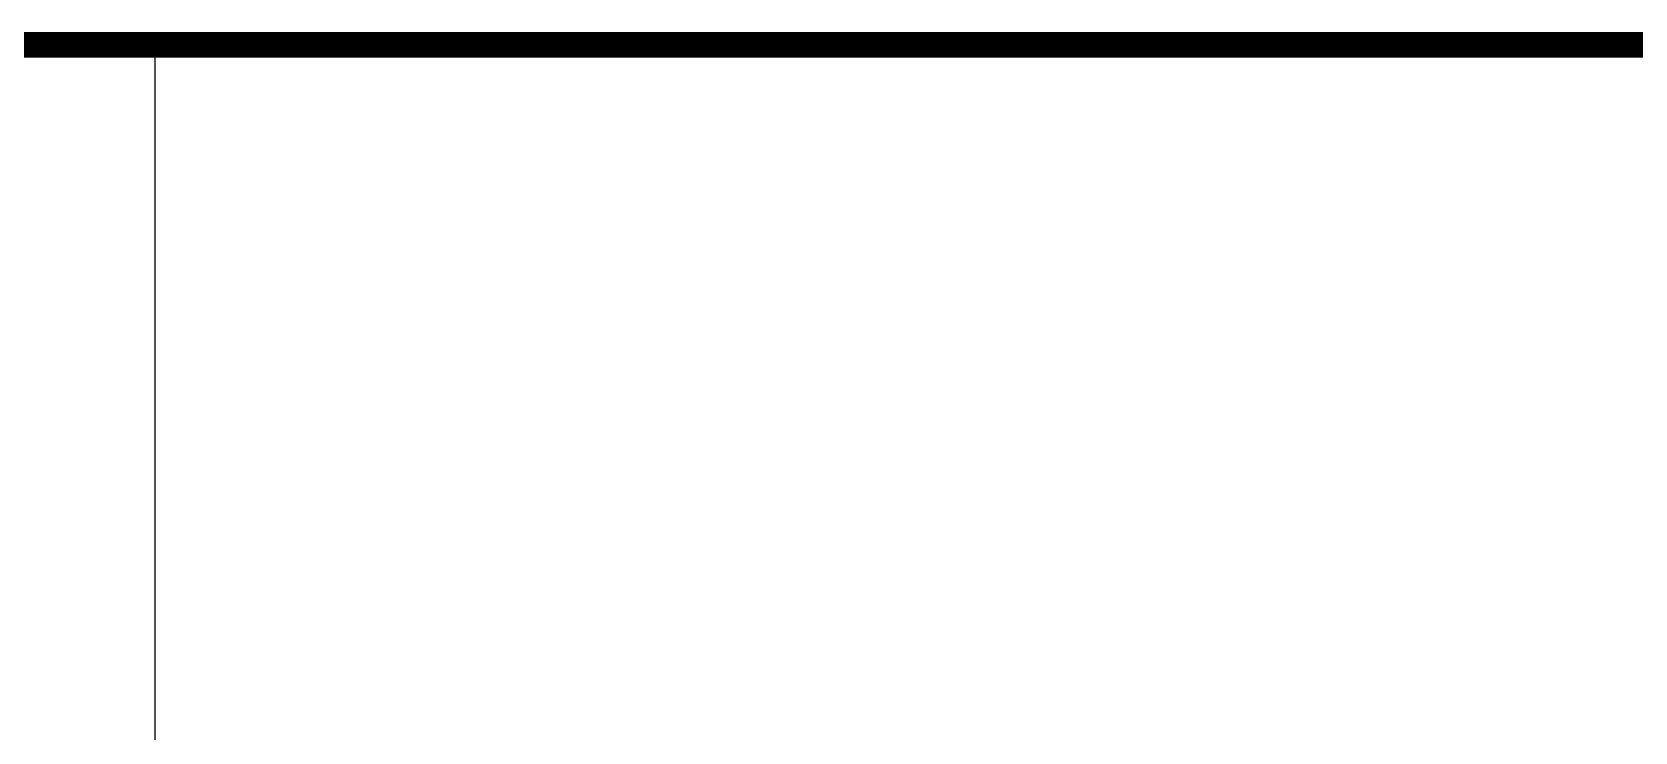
# Model space of a CAD drawing. Extents: x -124594 to 516503, y -3148 to 203159.
# Drawn here: x 53618 to 55873, y 78412 to 79397 of the extents above; entities that cross this region are included whole.
import ezdxf
from ezdxf.enums import TextEntityAlignment as Align

# ---------------------------------------------------------------- set-up
doc = ezdxf.new("R2010")
doc.units = 0
doc.header["$LTSCALE"] = 1000
doc.header["$MEASUREMENT"] = 0
doc.layers.add('图签目录', color=255, linetype='Continuous')
doc.layers.add('打印框线', color=7, linetype='Continuous')
doc.styles.get("Standard").update_dxf_attribs({"font": 'gbenor.shx', "bigfont": 'gbcbig.shx'})
doc.styles.add('宋体', font='宋体.ttf')

# ---------------------------------------------------------------- blocks, each defined once
blk = doc.blocks.new('ztwj06_202506190545')
blk.add_line((56500, 3000), (56500, 1000))
at = {"const_width": 35.9}
blk.add_lwpolyline([(44100, 3000), (83100, 3000)], dxfattribs=at)
at = {"layer": '图签目录', "style": '宋体', "width": 0.8}
for tag, p in [('图纸编号', (81808.3, 2513)), ('图纸时间', (73625.4, 1527.6)), ('设计号', (77500, 1500))]:
    blk.add_attdef(tag, text='', height=300, dxfattribs=at).set_placement(p, align=Align.MIDDLE)
at = {"layer": '图签目录', "lineweight": 30, "width": 0.8, "flags": 104}
for tag, p in [('工程名称', (67500, 2492)), ('图纸名称', (75500, 2500)), ('建设单位', (59500, 2466.4))]:
    blk.add_attdef(tag, text='', height=300, dxfattribs=at).set_placement(p, align=Align.MIDDLE_CENTER)
at = {"layer": '图签目录', "style": '宋体', "width": 0.8}
for tag, p in [('65', (79496.6, 1364.2)), ('3', (81796.8, 1346.9))]:
    blk.add_attdef(tag, text='', height=300, dxfattribs=at).set_placement(p, align=Align.CENTER)

msp = doc.modelspace()

# ---------------------------------------------------------------- block references
at = {"layer": '打印框线'}
msp.add_blockref('ztwj06_202506190545', (-2709.8, 76379.2), dxfattribs=at)

doc.saveas('drawing.dxf')
